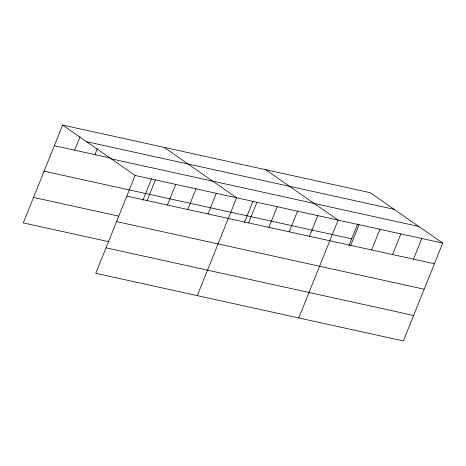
<?xml version="1.0" encoding="UTF-8"?>
<svg xmlns="http://www.w3.org/2000/svg" width="466" height="466" viewBox="0 0 466 466"><rect width="100%" height="100%" fill="white"/><g stroke="black" fill="none" stroke-linecap="round" stroke-linejoin="round"><path stroke-width="0.7" d="M62.636 125.057L135.105 175.466L95.775 273.315L403.364 340.943L442.7 243.095L370.225 192.685L62.636 125.057L23.3 222.905L108.706 241.685M74.63 150.174L79.989 136.853M94.936 154.642L97.342 148.642M142.893 200.234L151.526 178.758M147.105 200.584L155.405 179.934M167.405 205.052L175.711 184.396M187.705 209.514L196.011 188.858M208.011 213.976L216.311 193.32M197.275 295.63L236.612 197.788L164.143 147.378M244.4 222.55L253.032 201.073M248.611 222.899L256.912 202.25M268.911 227.367L277.212 206.712M289.211 231.829L297.518 211.174M309.511 236.291L317.818 215.636M298.782 317.946L338.118 220.103L265.643 169.694M348.982 245.541L357.614 224.064M350.729 245.355L359.036 224.699M371.647 249.951L379.953 229.301M392.564 254.553L400.865 233.897M413.482 259.148L421.782 238.493M86.548 141.693L394.143 209.321M54.33 145.712L110.337 158.026M111.193 158.836L418.783 226.459M135.105 175.466L442.7 243.095M44.089 171.185L351.684 238.813M126.804 196.122L434.399 263.75M33.54 197.433L118.947 216.207M116.564 221.595L424.159 289.223M106.015 247.842L413.604 315.465"/></g></svg>
